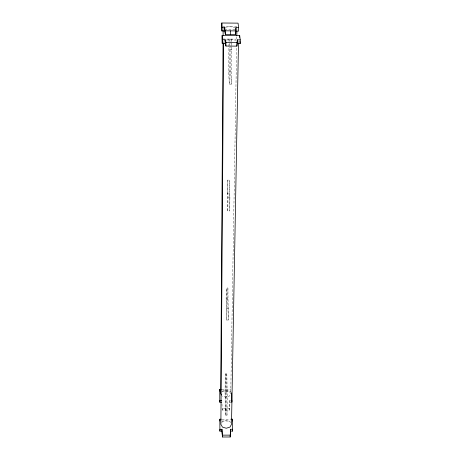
<?xml version="1.0" encoding="UTF-8"?>
<svg xmlns="http://www.w3.org/2000/svg" width="460" height="460" viewBox="0 0 460 460"><rect width="100%" height="100%" fill="white"/><g stroke="black" fill="none" stroke-linecap="round" stroke-linejoin="round"><path stroke-width="0.34" stroke-dasharray="2.3 1.72" d="M223.134 29.601L223.14 28.163M229.919 400.367L229.615 410.044L222.232 410.055L222.249 408.244L229.643 408.233L229.919 400.367L231.207 400.367M225.084 392.161L225.291 373.629L226.826 373.623L227.234 396.491L226.981 415.403L225.406 415.409L225.084 392.161L226.59 392.161L226.981 415.403M226.124 298.994L226.245 287.966L227.913 287.966L228.258 320.022L226.527 320.016L226.124 298.994L227.775 299L228.258 320.022M227.297 193.424L227.447 180.09L229.281 180.102L229.902 197.098L229.718 210.95L227.809 210.945L227.297 193.424L229.109 193.43L229.718 210.95M231.719 47.414L231.42 84.128L229.298 84.117L228.649 71.95L228.982 41.889M228.994 41.17L229.017 39.025L231.069 39.042L231.34 42.533M225.406 415.409L225.291 373.629M226.527 320.016L226.245 287.966M227.809 210.945L227.97 197.093L227.447 180.09M229.298 84.117L229.569 47.397M225.923 410.044L225.946 408.233M226.59 392.161L226.826 373.623M227.775 299L227.913 287.966M229.109 193.43L229.281 180.102M231.42 84.128L230.65 71.967L231.012 43.338M231.023 42.619L231.069 39.042M229.615 410.044L229.643 408.233M230.765 392.207L236.618 46.943M236.756 39.048L236.802 36.173M236.9 30.435L236.923 28.997M238.481 42.826L238.51 41.389M221.8 422.7L222.41 421.607L226.13 420.48L229.879 421.596L231.173 423.775M223.577 41.273L225.176 40.394M222.157 391.218L225.676 390.206L229.218 391.207L230.742 393.645L229.327 396.106L225.779 397.135L222.203 396.117M226.36 40.043L230.914 39.652L236.193 40.181M235.025 29.29L230.155 29.681L225.917 29.279M225.118 27.169L229.931 26.789L234.807 27.244L236.405 28.02M221.841 389.373L230.868 389.361M221.829 391.155L230.839 391.149M225.63 396.497L227.234 396.491M229.891 402.166L231.823 402.166M221.95 419.204L230.27 419.192M221.933 421.038L230.242 421.021M226.659 308.671L228.407 308.671M227.97 197.093L229.902 197.098M228.649 71.95L230.65 71.967M222.513 26.375L237.297 26.502M222.824 39.031L236.118 39.134M229.707 49.496L231.88 49.513M231.391 43.229L231.662 46.719M229.017 39.025L229.247 42.515M229.293 43.211L229.523 46.701M221.967 403.955L222.232 410.055"/><path stroke-width="0.69" d="M219.748 391.161L219.759 389.373L221.145 389.373M238.648 27.657L238.056 23.138L221.823 23L221.921 30.975L224.601 30.998L225.371 34.339L235.652 34.425L235.968 27.634L238.648 27.657L238.585 31.113L235.911 31.09M221.72 402.178L219.788 402.184L219.799 400.378L221.737 400.378M221.921 30.975L221.823 23M219.857 421.038L219.868 419.209L221.254 419.209M240.252 39.876L239.689 35.558L222.145 35.414L222.237 43.43L225.118 43.447L225.929 46.046L236.888 46.132L237.366 39.853L240.252 39.876L240.183 43.568L237.302 43.545M222.467 437L221.933 431.129L219.891 431.135L219.903 429.289L221.95 429.284L222.467 437L230.184 436.983L230.575 429.266L232.616 429.266L232.582 431.106L230.546 431.112M222.237 43.43L222.145 35.414M223.042 43.246L220.708 393.656L221.605 395.134M223.094 35.345L223.129 30.32M223.571 42.711L220.88 424.344L222.456 427.098L226.245 428.243L230 427.081L231.495 424.321L238.47 43.545M224.601 30.998L224.63 27.537L221.944 27.519M221.933 431.129L221.95 429.284M225.118 43.447L225.153 39.761L222.261 39.738M225.371 34.339L225.4 30.82L224.63 27.537M225.929 46.046L225.963 42.308L225.153 39.761M230.512 34.379L230.558 30.86M235.652 34.425L235.968 27.634M236.814 35.46L236.888 31.148M230.184 436.983L230.575 429.266M236.888 46.132L237.366 39.853M231.857 400.361L231.823 402.166L231.656 392.8M232.317 421.015L232.352 419.186L230.966 419.186M239.654 37.364L239.689 35.558M222.485 435.148L230.213 435.131M225.4 30.82L235.71 30.9M225.963 42.308L236.952 42.395M239.861 41.049L240.183 43.568M232.352 419.186L232.582 431.106M219.759 389.373L219.788 402.184M219.868 419.209L219.891 431.135"/></g></svg>
